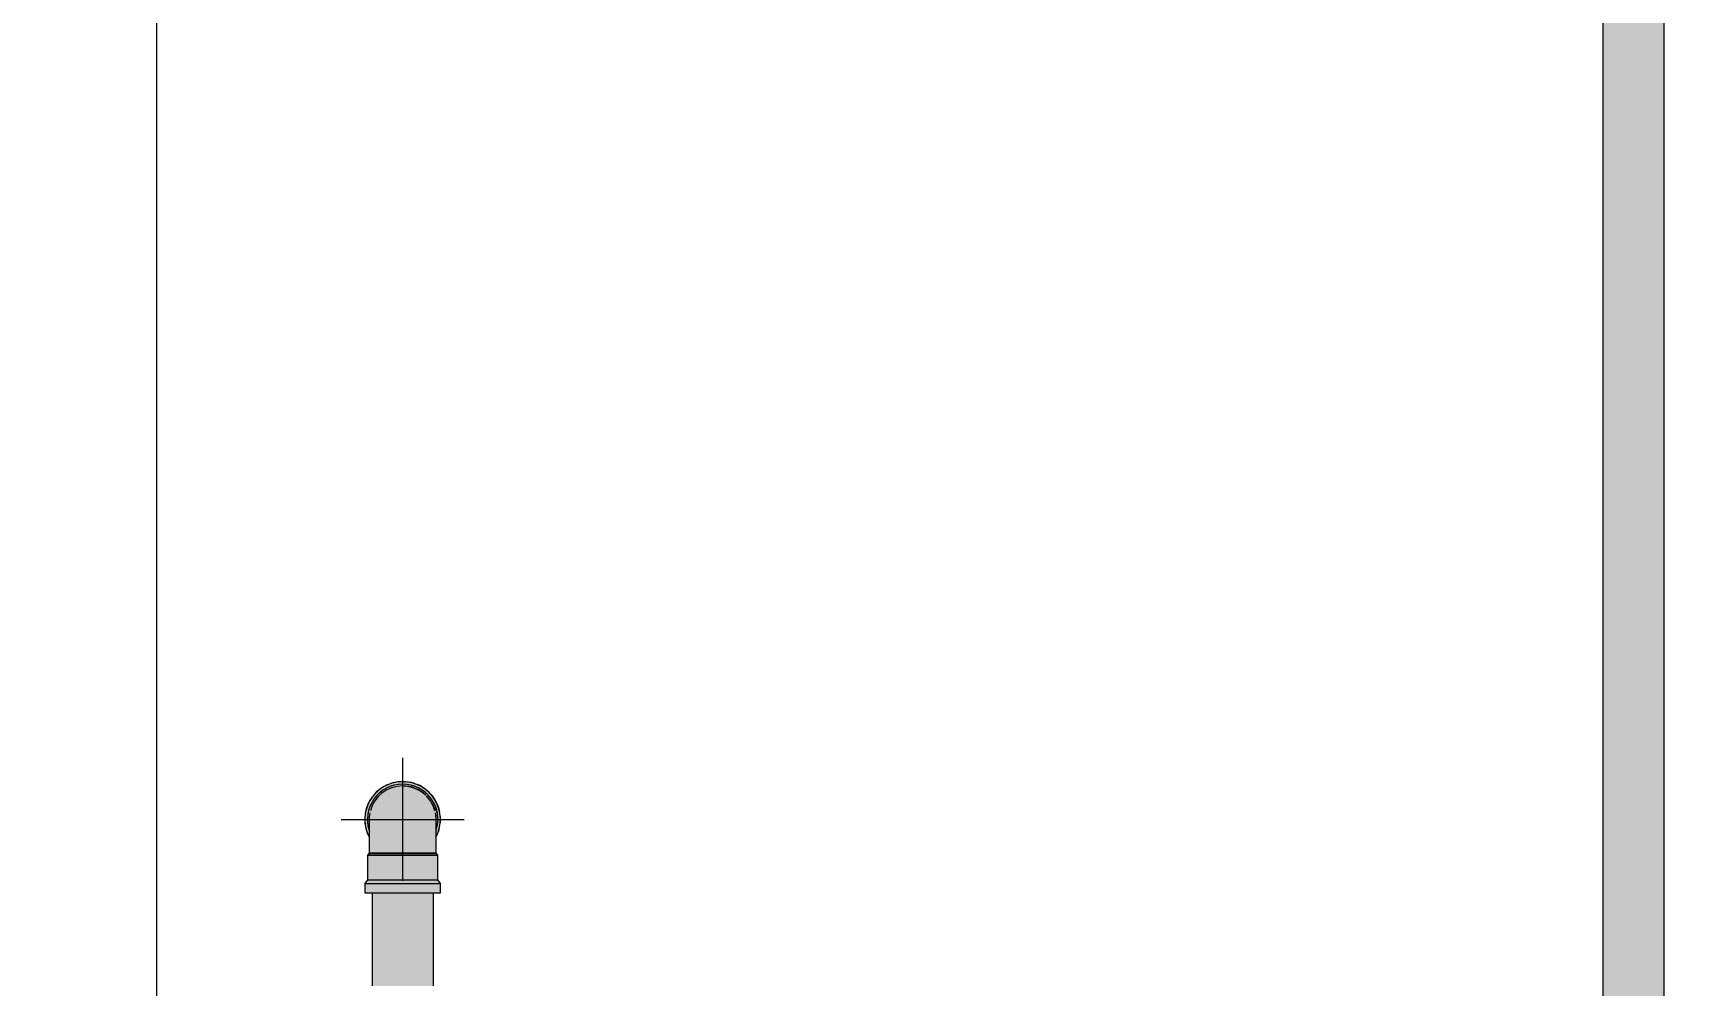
# Model space of a CAD drawing. Header units: metres. Extents: x 147 to 427, y -16 to 162.
# Drawn here: x 194.003 to 195.348, y 0.665 to 1.439 of the extents above; entities that cross this region are included whole.
import ezdxf

# ---------------------------------------------------------------- set-up
doc = ezdxf.new("R2010")
doc.units = ezdxf.units.M
for name, color, linetype, lineweight in [('A-ANNO-DIMS', 7, 'Continuous', 5), ('A-ANNO-DIMS-50', 7, 'Continuous', 5), ('A-DETL', 7, 'Continuous', 5), ('P-PIPE', 7, 'Continuous', 5), ('P-PIPE-CNTR', 7, 'Continuous', 5)]:
    doc.layers.add(name, color=color, linetype=linetype, lineweight=lineweight)
doc.styles.add('Century Gothic_1', font='GOTHIC.TTF', dxfattribs={"height": 0.075})
doc.dimstyles.new('Setores_1_5', dxfattribs={"dimscale": 0.3048, "dimtxt": 0.078313, "dimasz": 0.520833, "dimexe": 0.393701, "dimexo": 0.246063, "dimgap": 0.287073, "dimtad": 1, "dimrnd": 0.01, "dimzin": 0, "dimdsep": 46, "dimtxsty": 'Century Gothic_1', "dimblk1": 'OBLIQUE', "dimblk2": 'OBLIQUE', "dimsah": 1, "dimcen": 0.09, "dimazin": 0, "dimtfac": 1, "dimtdec": 4, "dimtix": 1, "dimtmove": 0, "dimatfit": 3, "dimfxl": 1, "dimtvp": 1, "dimtolj": 1, "dimtzin": 0, "dimarcsym": 2})

# ---------------------------------------------------------------- blocks, each defined once
blk = doc.blocks.new('Joelho 45_90 - Agua Fria_Soldavel - MEP - Tigre - Standard-V108-EE')
at = {"layer": 'P-PIPE', "lineweight": 15, "true_color": 0x69503c}
for points in [[(-96.269, 0.7857), (-96.2691, 0.7913), (-96.2702, 0.795), (-96.2696, 0.8074), (-96.2655, 0.816), (-96.2604, 0.8219), (-96.2494, 0.8277), (-96.242, 0.8291), (-96.242, 0.8307), (-96.2529, 0.8286), (-96.2622, 0.823), (-96.2691, 0.8139), (-96.2722, 0.805), (-96.2722, 0.7947), (-96.269, 0.7857)], [(-96.269, 0.791), (-96.2687, 0.8027), (-96.2676, 0.8085), (-96.2645, 0.8149), (-96.2596, 0.8204), (-96.254, 0.8241), (-96.2484, 0.8263), (-96.242, 0.8271), (-96.242, 0.8286), (-96.2506, 0.8271), (-96.258, 0.8235), (-96.263, 0.8192), (-96.2672, 0.8133), (-96.2698, 0.8065), (-96.2706, 0.8), (-96.2691, 0.7913)], [(-96.2691, 0.7726), (-96.242, 0.7726), (-96.242, 0.8271), (-96.2508, 0.8255), (-96.2569, 0.8224), (-96.262, 0.8181), (-96.2661, 0.812), (-96.2685, 0.8048), (-96.269, 0.7916), (-96.2691, 0.7765), (-96.2691, 0.7738)], [(-96.2148, 0.786), (-96.2117, 0.795), (-96.2121, 0.8065), (-96.2157, 0.8159), (-96.2232, 0.8241), (-96.2314, 0.8289), (-96.242, 0.8307), (-96.242, 0.8286), (-96.2322, 0.8269), (-96.2217, 0.8203), (-96.2164, 0.8125), (-96.2137, 0.805), (-96.2143, 0.7926), (-96.2151, 0.7896), (-96.2149, 0.7866)], [(-96.2235, 0.7726), (-96.2148, 0.7726), (-96.2154, 0.8045), (-96.2163, 0.8085), (-96.2193, 0.8146), (-96.2244, 0.8204), (-96.2299, 0.8241), (-96.2355, 0.8263), (-96.242, 0.8271), (-96.242, 0.7726), (-96.2243, 0.7726)], [(-96.2149, 0.7994), (-96.215, 0.8014), (-96.215, 0.8002)], [(-96.2706, 0.7709), (-96.242, 0.7713), (-96.242, 0.7726), (-96.2696, 0.772), (-96.2702, 0.7714)], [(-96.2702, 0.7509), (-96.242, 0.7509), (-96.242, 0.7709), (-96.2706, 0.7709), (-96.2704, 0.762)], [(-96.2228, 0.7709), (-96.2137, 0.7714), (-96.2155, 0.7726), (-96.242, 0.7726), (-96.242, 0.7709), (-96.2228, 0.7709)], [(-96.2203, 0.7509), (-96.2137, 0.7509), (-96.2137, 0.7709), (-96.242, 0.7709), (-96.242, 0.7509), (-96.2203, 0.7509)], [(-96.2727, 0.7404), (-96.242, 0.7404), (-96.242, 0.7479), (-96.2722, 0.7479), (-96.2723, 0.7464)], [(-96.2722, 0.7479), (-96.242, 0.7479), (-96.242, 0.7509), (-96.2704, 0.7505), (-96.2717, 0.7487)], [(-96.2355, 0.7479), (-96.2117, 0.7479), (-96.2143, 0.7509), (-96.242, 0.7509), (-96.242, 0.7479), (-96.2366, 0.7479)], [(-96.2135, 0.7404), (-96.2112, 0.7404), (-96.2123, 0.7479), (-96.242, 0.7479), (-96.242, 0.7404), (-96.2137, 0.7404)]]:
    blk.add_hatch(color=27, dxfattribs=at).paths.add_polyline_path(points)
h = blk.add_hatch(color=27, dxfattribs=at)
h.paths.add_polyline_path([(-96.2151, 0.7905), (-96.2151, 0.7911), (-96.2153, 0.7922)])
h.paths.add_polyline_path([(-96.2149, 0.791), (-96.2141, 0.7943), (-96.2135, 0.8014), (-96.2148, 0.8087), (-96.2184, 0.816), (-96.223, 0.8213), (-96.2293, 0.8255), (-96.2355, 0.8278), (-96.242, 0.8286), (-96.242, 0.8271), (-96.2331, 0.8255), (-96.227, 0.8224), (-96.2216, 0.8177), (-96.2178, 0.812), (-96.2155, 0.8053), (-96.2149, 0.7935), (-96.2149, 0.7916)])
at = {"layer": 'P-PIPE', "color": 4, "lineweight": 15, "true_color": 0x00ffff}
for p, q in [((-96.2691, 0.7726), (-96.2706, 0.7709)), ((-96.2706, 0.7709), (-96.242, 0.7709)), ((-96.2706, 0.7709), (-96.2706, 0.7509)), ((-96.242, 0.7709), (-96.2706, 0.7709)), ((-96.242, 0.7726), (-96.2691, 0.7726)), ((-96.2691, 0.7726), (-96.242, 0.7726)), ((-96.2148, 0.7726), (-96.242, 0.7726)), ((-96.242, 0.7726), (-96.2148, 0.7726)), ((-96.242, 0.7709), (-96.2133, 0.7709)), ((-96.2133, 0.7709), (-96.242, 0.7709)), ((-96.2133, 0.7709), (-96.2148, 0.7726)), ((-96.2133, 0.7509), (-96.2133, 0.7709)), ((-96.2706, 0.7509), (-96.2727, 0.7479)), ((-96.2727, 0.7479), (-96.2727, 0.7404)), ((-96.2727, 0.7479), (-96.242, 0.7479)), ((-96.2727, 0.7404), (-96.242, 0.7404)), ((-96.2706, 0.7509), (-96.242, 0.7509)), ((-96.242, 0.7509), (-96.2133, 0.7509)), ((-96.242, 0.7479), (-96.2112, 0.7479)), ((-96.242, 0.7404), (-96.2112, 0.7404)), ((-96.2112, 0.7479), (-96.2133, 0.7509)), ((-96.2112, 0.7404), (-96.2112, 0.7479))]:
    blk.add_line(p, q, dxfattribs=at)
at = {"layer": 'P-PIPE', "color": 4, "lineweight": 15, "true_color": 0x00ffff, "flags": 128}
for points in [[(-96.2691, 0.8), (-96.2691, 0.8), (-96.2691, 0.7999), (-96.2691, 0.7998), (-96.2691, 0.7997), (-96.2691, 0.7995), (-96.2691, 0.7992), (-96.2691, 0.7989), (-96.2691, 0.7986), (-96.2691, 0.7982), (-96.2691, 0.7978), (-96.2691, 0.7974), (-96.2691, 0.7969), (-96.2691, 0.7964), (-96.2691, 0.7958), (-96.2691, 0.7952), (-96.2691, 0.7946), (-96.2691, 0.7939), (-96.2691, 0.7932), (-96.2691, 0.7925), (-96.2691, 0.7917), (-96.2691, 0.7909), (-96.2691, 0.7901), (-96.2691, 0.7892), (-96.2691, 0.7883), (-96.2691, 0.7874), (-96.2691, 0.7865), (-96.2691, 0.7855), (-96.2691, 0.7845), (-96.2691, 0.7835), (-96.2691, 0.7825), (-96.2691, 0.7815), (-96.2691, 0.7805), (-96.2691, 0.7794), (-96.2691, 0.7783), (-96.2691, 0.7773), (-96.2691, 0.7762), (-96.2691, 0.7751), (-96.2691, 0.774), (-96.2691, 0.7729), (-96.2691, 0.7726)], [(-96.2148, 0.7726), (-96.2148, 0.7737), (-96.2148, 0.7748), (-96.2148, 0.7759), (-96.2148, 0.777), (-96.2148, 0.778), (-96.2148, 0.7791), (-96.2148, 0.7802), (-96.2148, 0.7812), (-96.2148, 0.7823), (-96.2148, 0.7833), (-96.2148, 0.7843), (-96.2148, 0.7853), (-96.2148, 0.7862), (-96.2148, 0.7872), (-96.2148, 0.7881), (-96.2148, 0.789), (-96.2148, 0.7898), (-96.2148, 0.7907), (-96.2148, 0.7915), (-96.2148, 0.7923), (-96.2148, 0.793), (-96.2148, 0.7937), (-96.2148, 0.7944), (-96.2148, 0.795), (-96.2148, 0.7957), (-96.2148, 0.7962), (-96.2148, 0.7968), (-96.2148, 0.7973), (-96.2148, 0.7977), (-96.2148, 0.7981), (-96.2148, 0.7985), (-96.2148, 0.7988), (-96.2148, 0.7991), (-96.2148, 0.7994), (-96.2148, 0.7996), (-96.2148, 0.7998), (-96.2148, 0.7999), (-96.2148, 0.8), (-96.2148, 0.8), (-96.2148, 0.8)]]:
    blk.add_lwpolyline(points, dxfattribs=at)
at = {"layer": 'P-PIPE', "color": 4, "lineweight": 15, "true_color": 0x00ffff}
for radius, start, end in [(0.0308, 90, 207.9187), (0.0307, 131.9735, 168.0206), (0.0286, 90, 199.3584), (0.0286, 90, 199.3584), (0.0272, 90, 165), (0.0272, 90, 165), (0.0286, 126.6457, 132.0216), (0.0307, 113.9861, 126.6833), (0.0287, 107.9767, 113.3538), (0.0307, 90, 108.0185), (0.0307, 332.6936, 90), (0.0308, 71.9815, 90), (0.0287, 341.5844, 90), (0.0286, 341.5844, 90), (0.0272, 46.8717, 90), (0.0271, 46.8717, 90), (0.0287, 66.6462, 72.0233), (0.0308, 53.3167, 66.6935), (0.0286, 48.4112, 53.3543), (0.0308, 11.9794, 48.0265), (0.0272, 15, 45), (0.0271, 15, 45), (0.0308, 173.3085, 186.6853), (0.0286, 167.975, 173.3533), (0.0286, 186.6452, 192.0198), (0.0272, 168.6343, 182.9545), (0.0272, 168.6343, 182.9545), (0.0272, 358.66, 11.3657), (0.0271, 358.66, 11.3657), (0.0287, 6.6467, 12.025), (0.0286, 347.9802, 353.3548), (0.0307, 353.3147, 6.6915), (0.0308, 191.975, 208.1215), (0.0307, 332.7359, 348.025)]:
    blk.add_arc((-96.242, 0.8), radius, start, end, dxfattribs=at)
blk = doc.blocks.new('DIMBLOCK85-EE')
at = {"layer": 'A-ANNO-DIMS-50', "lineweight": 25}
for p, q in [((193.4498, 3.45), (193.3704, 3.5294)), ((193.4498, 3.45), (193.5292, 3.3706)), ((193.4498, 0), (193.3704, 0.0794)), ((193.4498, 0), (193.5292, -0.0794))]:
    blk.add_line(p, q, dxfattribs=at)
at = {"layer": 'A-ANNO-DIMS-50'}
for p, q in [((193.4498, 3.45), (193.3298, 3.45)), ((193.4498, 3.45), (193.4498, 0)), ((193.4498, 3.45), (193.628, 3.45)), ((193.4498, 0), (193.3298, 0)), ((193.4498, 0), (196.428, 0))]:
    blk.add_line(p, q, dxfattribs=at)
at = {"layer": 'A-ANNO-DIMS-50', "color": 0, "insert": (193.2662, 1.5597), "char_height": 0.075, "width": 0.396784, "attachment_point": 1, "rotation": 90, "line_spacing_factor": 0.984502, "style": 'Century Gothic_1'}
blk.add_mtext('3,45 m', dxfattribs=at)
blk = doc.blocks.new('_Oblique')
at = {"color": 0, "linetype": 'ByBlock', "lineweight": -2}
blk.add_line((-0.5, -0.5), (0.5, 0.5), dxfattribs=at)

msp = doc.modelspace()

# ---------------------------------------------------------------- hatches: boundary and pattern name
at = {"layer": 'P-PIPE', "true_color": 0xcfd1cf}
h = msp.add_hatch(color=254, dxfattribs=at)
h.paths.add_polyline_path([(195.2876, -0.2505), (195.303, -0.2505), (195.303, 3.45), (195.278, 3.45), (195.2782, -0.2505), (195.2866, -0.2505)])
h.paths.add_polyline_path([(195.278, 3.55), (195.303, 3.55), (195.303, 4.4012), (195.278, 4.4012), (195.278, 3.5873)])
h = msp.add_hatch(color=254, dxfattribs=at)
h.paths.add_polyline_path([(195.303, -0.2505), (195.328, -0.2503), (195.3278, 3.45), (195.303, 3.45), (195.303, -0.2433)])
h.paths.add_polyline_path([(195.3239, 3.55), (195.328, 3.55), (195.3275, 4.4012), (195.303, 4.4012), (195.303, 3.55), (195.3206, 3.55)])
at = {"layer": 'P-PIPE', "true_color": 0x00ffff}
for points in [[(194.278, 0.6647), (194.303, 0.6647), (194.303, 0.7404), (194.278, 0.7404), (194.278, 0.7281)], [(194.3215, 0.6647), (194.328, 0.6647), (194.3278, 0.7404), (194.303, 0.7404), (194.303, 0.6647), (194.3206, 0.6647)]]:
    msp.add_hatch(color=4, dxfattribs=at).paths.add_polyline_path(points)

# ---------------------------------------------------------------- linework, layer by layer
at = {"layer": 'A-DETL', "color": 9, "lineweight": 15, "true_color": 0xc0c0c0}
msp.add_line((194.103, 4.85), (194.103, 0), dxfattribs=at)
at = {"layer": 'P-PIPE'}
for p, q in [((195.278, 4.4012), (195.278, -0.2505)), ((195.328, -0.2505), (195.328, 4.4012))]:
    msp.add_line(p, q, dxfattribs=at)
at = {"layer": 'P-PIPE', "color": 4, "lineweight": 15, "true_color": 0x00ffff}
for p, q in [((194.278, 0.7404), (194.278, 0.6647)), ((194.328, 0.6647), (194.328, 0.7404))]:
    msp.add_line(p, q, dxfattribs=at)
at = {"layer": 'P-PIPE-CNTR', "color": 4, "lineweight": 15, "true_color": 0x00ffff}
for p, q in [((194.303, 0.75), (194.303, 0.85)), ((194.253, 0.8), (194.353, 0.8))]:
    msp.add_line(p, q, dxfattribs=at)

# ---------------------------------------------------------------- block references
at = {"layer": 'P-PIPE', "color": 4, "lineweight": 15, "true_color": 0x00ffff}
msp.add_blockref('Joelho 45_90 - Agua Fria_Soldavel - MEP - Tigre - Standard-V108-EE', (290.5449, 0), dxfattribs=at)

# ---------------------------------------------------------------- dimensions: what is measured, and where the dimension line sits
at = {"layer": 'A-ANNO-DIMS'}
dim = msp.add_linear_dim(base=(193.4498, 0), p1=(193.703, 3.45), p2=(196.503, 0), angle=90, dimstyle='Setores_1_5', override={"dimpost": '<>', "dimfxl": 4.443253}, dxfattribs=at)
dim.commit()
dim.dimension.update_dxf_attribs({"geometry": 'DIMBLOCK85-EE', "text_midpoint": (193.3229, 1.725)})

doc.saveas('drawing.dxf')
